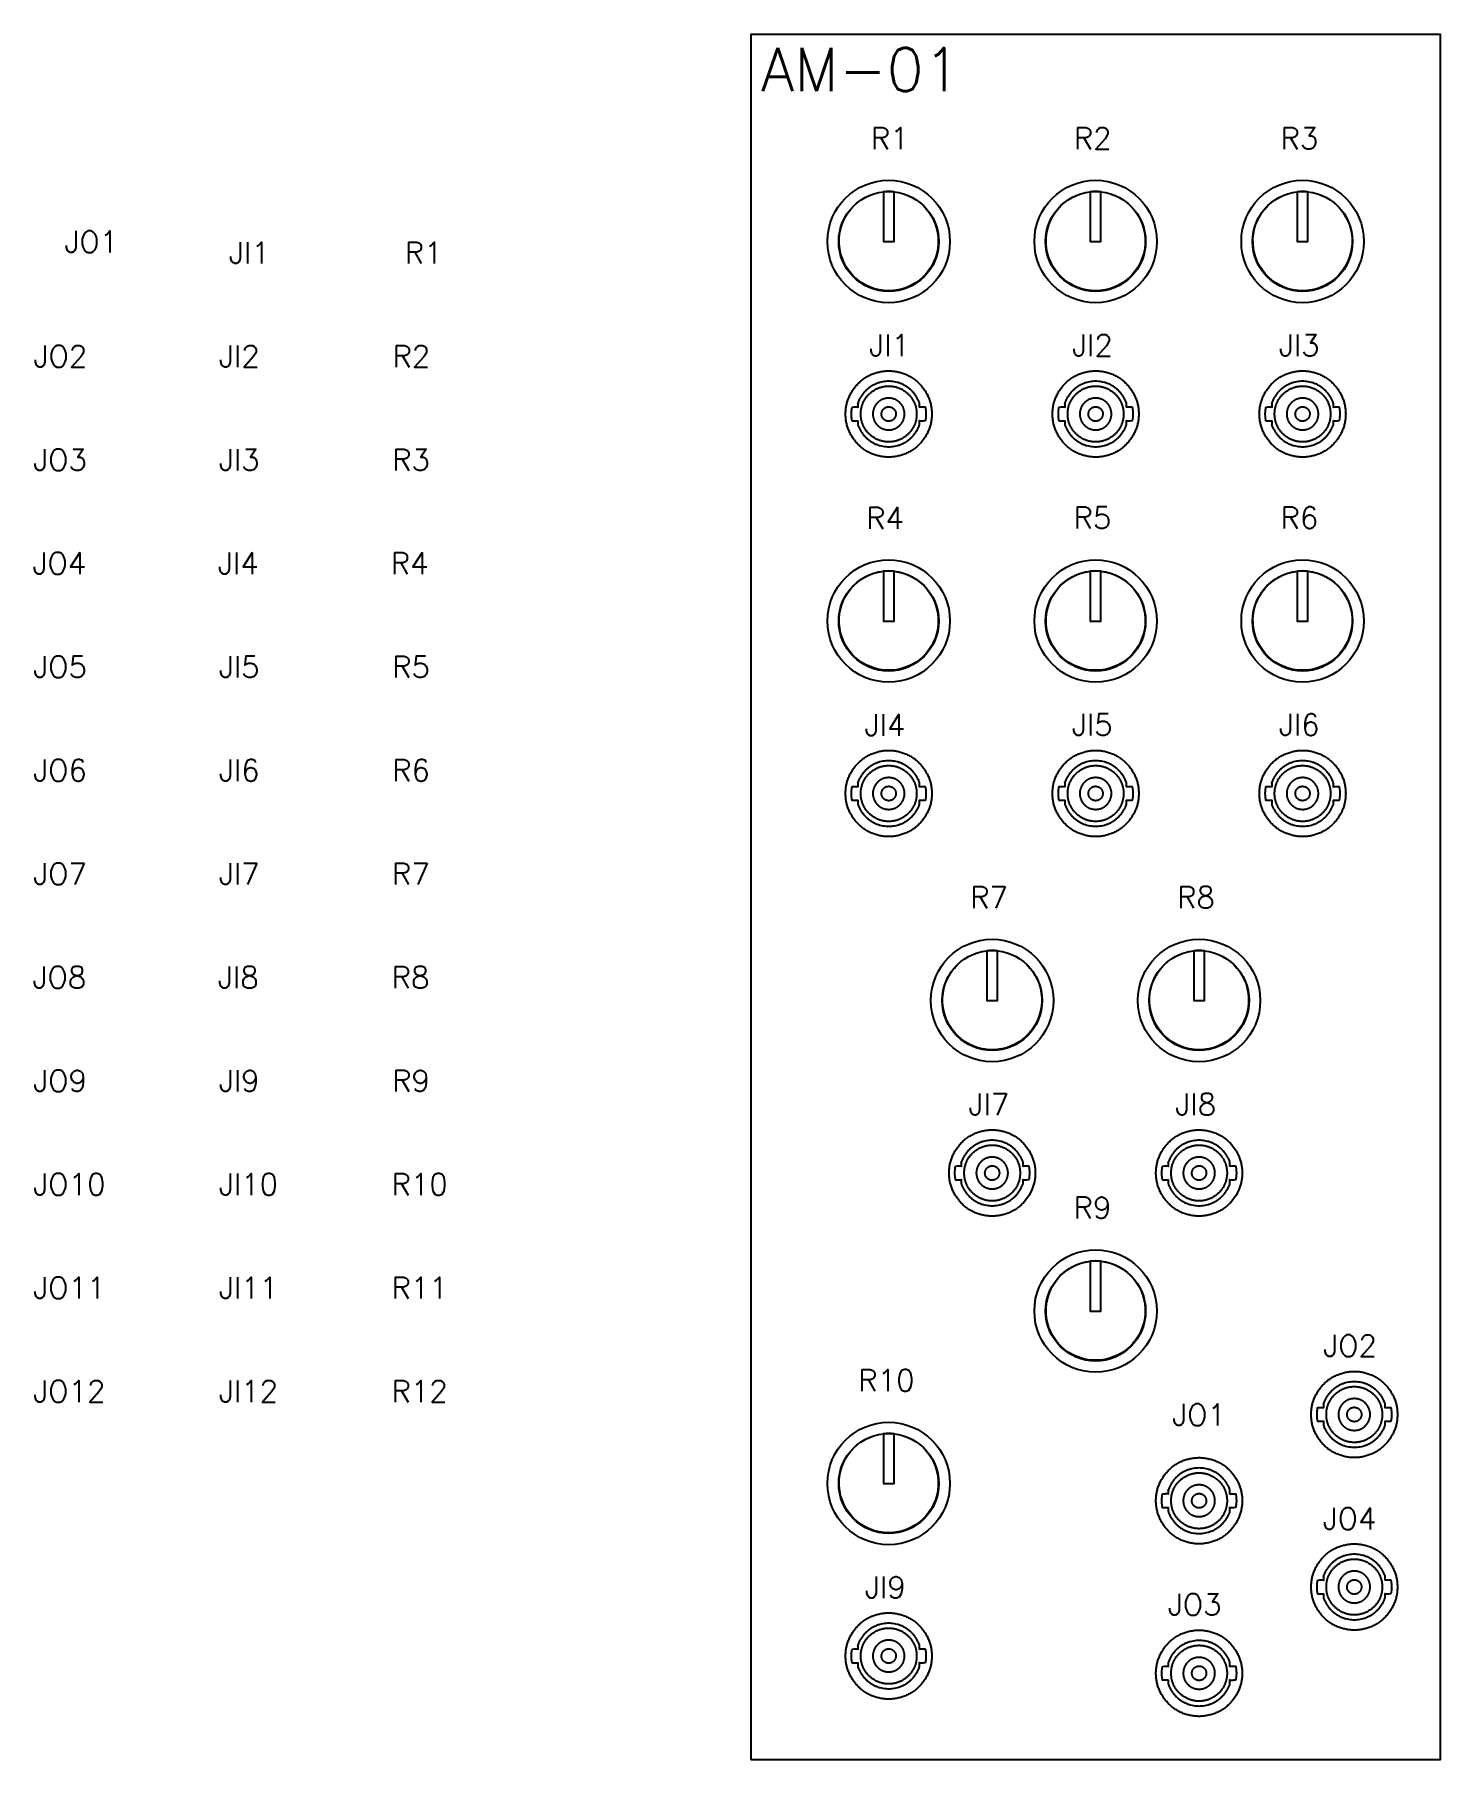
# Model space of a CAD drawing. Header units: inches. Extents: x -4.2 to 4, y 0 to 10.
import ezdxf

# ---------------------------------------------------------------- set-up
doc = ezdxf.new("R2010")
doc.units = ezdxf.units.IN
doc.header["$MEASUREMENT"] = 0
for name, color, linetype in [('BNC', 7, 'Continuous'), ('Box', 7, 'Continuous'), ('Knobs', 7, 'Continuous'), ('Labels', 7, 'Continuous'), ('Scratch', 7, 'Continuous')]:
    doc.layers.add(name, color=color, linetype=linetype)

# ---------------------------------------------------------------- blocks, each defined once
blk = doc.blocks.new('BNC JACK')
at = {"layer": 'Labels'}
for points, weights, knots in [([(0, -0.25), (0.25, -0.25), (0.25, 0), (0.25, 0.25), (0, 0.25), (-0.25, 0.25), (-0.25, 0), (-0.25, -0.25), (0, -0.25)], [1, 0.707106781187, 1, 0.707106781187, 1, 0.707106781187, 1, 0.707106781187, 1], [4.14159, 4.14159, 4.14159, 5.71239, 5.71239, 7.28319, 7.28319, 8.85398, 8.85398, 10.42478, 10.42478, 10.42478]), ([(0.179, -0.063), (0.134, -0.19), (0, -0.19), (-0.134, -0.19), (-0.179, -0.063), (-0.179, -0.051), (-0.179, -0.039), (-0.197, -0.039), (-0.214, -0.039), (-0.222, 0), (-0.214, 0.039), (-0.197, 0.039), (-0.179, 0.039), (-0.179, 0.051), (-0.179, 0.063), (-0.134, 0.19), (0, 0.19), (0.134, 0.19), (0.179, 0.063), (0.179, 0.051), (0.179, 0.039), (0.197, 0.039), (0.214, 0.039), (0.222, 0), (0.214, -0.039), (0.197, -0.039), (0.179, -0.039), (0.179, -0.051), (0.179, -0.063)], [0.98446300912, 0.810038366225, 1, 0.810038411515, 0.984462925948, 0.984462925948, 0.984462925948, 0.984462925948, 0.984462925948, 0.95076791828, 0.948589226163, 0.948589226163, 0.948589226163, 0.948589226163, 0.948589226163, 0.780520608556, 0.96356004987, 0.780520608556, 0.948589226163, 0.948589226163, 0.948589226163, 0.948589226163, 0.948589226163, 0.950767280535, 0.984461605252, 0.984461605252, 0.984461605252, 0.984461605252, 0.984461605252], [-4.36975, -4.36975, -4.36975, -3.14159, -3.14159, -1.91343, -1.91343, -1.29818, -1.29818, -1.26227, -1.26227, -0.9002, -0.9002, -0.86429, -0.86429, -0.24904, -0.24904, 0.97912, 0.97912, 2.20727, 2.20727, 2.82253, 2.82253, 2.85843, 2.85843, 3.2205, 3.2205, 3.25641, 3.25641, 3.87166, 3.87166, 3.87166]), ([(0.162, 0, 0.305), (0.162, 0.064, 0.305), (0.118, 0.111, 0.305), (0.07, 0.162, 0.305), (0, 0.162, 0.305), (-0.07, 0.162, 0.305), (-0.118, 0.111, 0.305), (-0.162, 0.064, 0.305), (-0.162, 0, 0.305), (-0.162, -0.064, 0.305), (-0.118, -0.111, 0.305), (-0.07, -0.162, 0.305), (0, -0.162, 0.305), (0.07, -0.162, 0.305), (0.118, -0.111, 0.305), (0.162, -0.064, 0.305), (0.162, 0, 0.305)], [0.988084686733, 0.924220629515, 1, 0.917754625684, 1, 0.917754625684, 1, 0.924220629515, 0.988084686733, 0.924220582963, 0.99999996918, 0.917754597399, 0.99999996918, 0.917754597399, 0.99999996918, 0.92422060103, 0.98808465628], [-3.14021, -3.14021, -3.14021, -2.38761, -2.38761, -1.5708, -1.5708, -0.75398, -0.75398, -0.00138, -0.00138, 0.75121, 0.75121, 1.56803, 1.56803, 2.38484, 2.38484, 3.13744, 3.13744, 3.13744]), ([(-0.092, 0, 0.305), (-0.092, 0.036, 0.305), (-0.067, 0.063, 0.305), (-0.04, 0.092, 0.305), (0, 0.092, 0.305), (0.04, 0.092, 0.305), (0.067, 0.063, 0.305), (0.092, 0.036, 0.305), (0.092, 0, 0.305), (0.092, -0.036, 0.305), (0.067, -0.063, 0.305), (0.04, -0.092, 0.305), (0, -0.092, 0.305), (-0.04, -0.092, 0.305), (-0.067, -0.063, 0.305), (-0.092, -0.036, 0.305), (-0.092, 0, 0.305)], [0.988084686733, 0.924220629515, 1, 0.917754625684, 1, 0.917754625684, 1, 0.924220611448, 0.988084717186, 0.924220657999, 1.00000003082, 0.917754653969, 1.00000003082, 0.917754653969, 1.00000003082, 0.924220657999, 0.988084717186], [-3.14021, -3.14021, -3.14021, -2.38761, -2.38761, -1.5708, -1.5708, -0.75398, -0.75398, -0.00138, -0.00138, 0.75121, 0.75121, 1.56803, 1.56803, 2.38484, 2.38484, 3.13744, 3.13744, 3.13744]), ([(0.029, -0.03, 0.305), (0.059, -0.001, 0.305), (0.03, 0.029, 0.305), (0.001, 0.059, 0.305), (-0.029, 0.03, 0.305), (-0.059, 0.001, 0.305), (-0.03, -0.029, 0.305), (-0.001, -0.059, 0.305), (0.029, -0.03, 0.305)], [1, 0.707106781187, 1, 0.707106781187, 1, 0.707106781187, 1, 0.707106781187, 1], [0, 0, 0, 0.065188, 0.065188, 0.130376, 0.130376, 0.195564, 0.195564, 0.260752, 0.260752, 0.260752])]:
    blk.add_rational_spline(points, weights, degree=2, knots=knots, dxfattribs=at)
blk = doc.blocks.new('RB67-1-299')
at = {"layer": 'Knobs', "color": 7}
for points in [[(0.031, 0.288, -18.50596), (-0.031, 0.288), (-0.031, 0), (0.031, 0)], [(0.031, 0), (0.031, 0.288, 0.05404), (-0.031, 0.288), (-0.031, 0)]]:
    blk.add_lwpolyline(points, format="xyb", close=True, dxfattribs=at)
blk.add_circle((0, 0), 0.355, dxfattribs=at)
at = {"layer": 'Knobs'}
blk.add_circle((0, 0), 0.29, dxfattribs=at)
at = {"layer": 'Knobs', "color": 7}
blk.add_arc((0, 0), 0.29, 83.8139, 96.1861, dxfattribs=at)

msp = doc.modelspace()

# ---------------------------------------------------------------- linework, layer by layer
at = {"layer": 'Box'}
msp.add_lwpolyline([(0, 0), (4, 0), (4, 10), (0, 10)], close=True, dxfattribs=at)

# ---------------------------------------------------------------- block references
at = {"layer": 'BNC'}
for p in [(0.8, 7.8), (2, 7.8), (3.2, 7.8), (0.8, 5.6), (2, 5.6), (3.2, 5.6), (1.4, 3.4), (2.6, 3.4), (3.5, 2), (2.6, 1.5, -0.046), (3.5, 1), (0.8, 0.6), (2.6, 0.5)]:
    msp.add_blockref('BNC JACK', p, dxfattribs=at)
at = {"layer": 'Knobs'}
for p in [(0.8, 8.8), (2, 8.8), (3.2, 8.8), (0.8, 6.6), (2, 6.6), (3.2, 6.6), (1.4, 4.4), (2.6, 4.4), (2, 2.6), (0.8, 1.6)]:
    msp.add_blockref('RB67-1-299', p, dxfattribs=at)

# ---------------------------------------------------------------- texts
at = {"layer": 'Labels', "attachment_point": 1, "line_spacing_factor": 0.963855}
for s, insert, char_height, width in [('\\fSimplex;AM-01', (0.06, 9.922), 0.25, 1.43976), ('\\fSimplex;R1', (0.696, 9.461), 0.125, 0.2869), ('\\fSimplex;R2', (1.873, 9.461), 0.125, 0.33434), ('\\fSimplex;R3', (3.072, 9.461), 0.125, 0.33584), ('\\fSimplex;JI1', (0.687, 8.261), 0.125, 0.30497), ('\\fSimplex;JI2', (1.864, 8.261), 0.125, 0.35241), ('\\fSimplex;JI3', (3.063, 8.261), 0.125, 0.35392), ('\\fSimplex;R4', (0.669, 7.259), 0.125, 0.34111), ('\\fSimplex;R5', (1.872, 7.261), 0.125, 0.33584), ('\\fSimplex;R6', (3.072, 7.261), 0.125, 0.33584), ('\\fSimplex;JI4', (0.661, 6.059), 0.125, 0.35843), ('\\fSimplex;JI5', (1.863, 6.061), 0.125, 0.35392), ('\\fSimplex;JI6', (3.063, 6.061), 0.125, 0.35392), ('\\fSimplex;R7', (1.272, 5.061), 0.125, 0.3366), ('\\fSimplex;R8', (2.472, 5.061), 0.125, 0.33584), ('\\fSimplex;JI7', (1.263, 3.861), 0.125, 0.35467), ('\\fSimplex;JI8', (2.463, 3.861), 0.125, 0.35392), ('\\fSimplex;R9', (1.872, 3.261), 0.125, 0.33584), ('\\fSimplex;JO2', (3.321, 2.461), 0.125, 0.43825), ('\\fSimplex;R10', (0.623, 2.261), 0.125, 0.43373), ('\\fSimplex;JO1', (2.445, 2.061), 0.125, 0.39081), ('\\fSimplex;JO4', (3.318, 1.459), 0.125, 0.44428), ('\\fSimplex;JI9', (0.663, 1.061), 0.125, 0.35392), ('\\fSimplex;JO3', (2.42, 0.961), 0.125, 0.43976)]:
    msp.add_mtext(s, dxfattribs=dict(at, insert=insert, char_height=char_height, width=width))
at = {"layer": 'Scratch', "char_height": 0.125, "attachment_point": 1, "line_spacing_factor": 0.963855}
for s, insert, width in [('\\fSimplex;JO1', (-3.979, 8.861), 0.39081), ('\\fSimplex;JI1', (-3.025, 8.797), 0.30497), ('\\fSimplex;R1', (-2.007, 8.797), 0.2869), ('\\fSimplex;JO2', (-4.158, 8.197), 0.43825), ('\\fSimplex;JI2', (-3.083, 8.197), 0.35241), ('\\fSimplex;R2', (-2.078, 8.197), 0.33434), ('\\fSimplex;JO3', (-4.16, 7.597), 0.43976), ('\\fSimplex;JI3', (-3.084, 7.597), 0.35392), ('\\fSimplex;R3', (-2.08, 7.597), 0.33584), ('\\fSimplex;JO4', (-4.164, 6.997), 0.44428), ('\\fSimplex;JI4', (-3.089, 6.997), 0.35843), ('\\fSimplex;R4', (-2.088, 6.997), 0.34111), ('\\fSimplex;JO5', (-4.16, 6.397), 0.43976), ('\\fSimplex;JI5', (-3.084, 6.397), 0.35392), ('\\fSimplex;R5', (-2.08, 6.397), 0.33584), ('\\fSimplex;JO6', (-4.16, 5.797), 0.43976), ('\\fSimplex;JI6', (-3.084, 5.797), 0.35392), ('\\fSimplex;R6', (-2.08, 5.797), 0.33584), ('\\fSimplex;JO7', (-4.16, 5.197), 0.44051), ('\\fSimplex;JI7', (-3.084, 5.197), 0.35467), ('\\fSimplex;R7', (-2.081, 5.197), 0.3366), ('\\fSimplex;JO8', (-4.164, 4.597), 0.43976), ('\\fSimplex;JI8', (-3.089, 4.597), 0.35392), ('\\fSimplex;R8', (-2.083, 4.597), 0.33584), ('\\fSimplex;JO9', (-4.16, 3.997), 0.43976), ('\\fSimplex;JI9', (-3.084, 3.997), 0.35392), ('\\fSimplex;R9', (-2.08, 3.997), 0.33584), ('\\fSimplex;JO10', (-4.16, 3.397), 0.5369), ('\\fSimplex;JI10', (-3.084, 3.397), 0.45105), ('\\fSimplex;R10', (-2.084, 3.397), 0.43373), ('\\fSimplex;JO11', (-4.16, 2.797), 0.48795), ('\\fSimplex;JI11', (-3.084, 2.797), 0.40211), ('\\fSimplex;R11', (-2.084, 2.797), 0.38479), ('\\fSimplex;JO12', (-4.16, 2.197), 0.53539), ('\\fSimplex;JI12', (-3.084, 2.197), 0.44955), ('\\fSimplex;R12', (-2.084, 2.197), 0.43223)]:
    msp.add_mtext(s, dxfattribs=dict(at, insert=insert, width=width))

doc.saveas('drawing.dxf')
